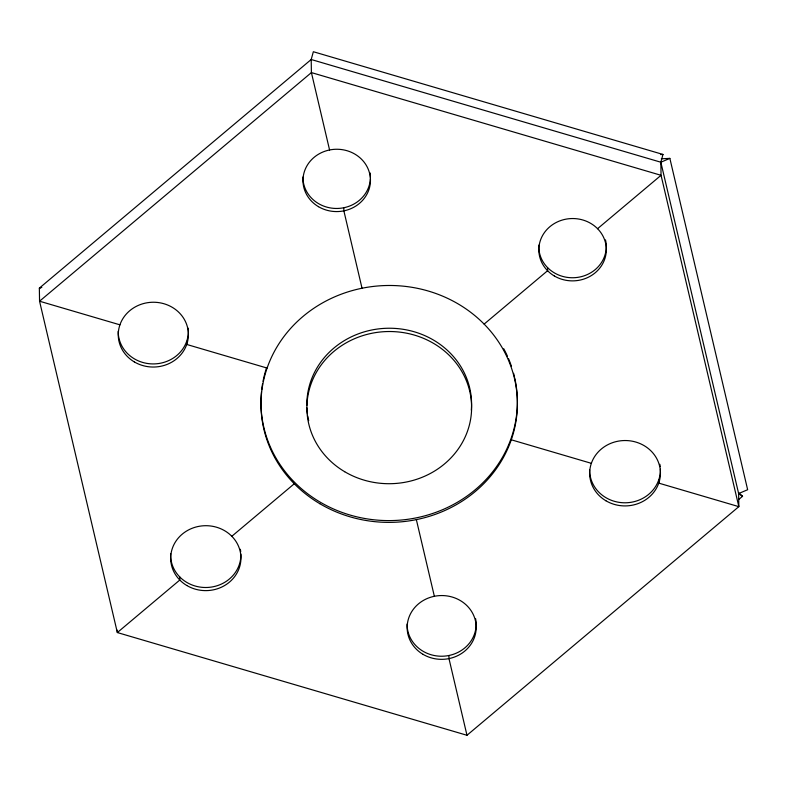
<?xml version="1.0" encoding="UTF-8"?>
<svg xmlns="http://www.w3.org/2000/svg" width="787" height="787" viewBox="0 0 787 787"><rect width="100%" height="100%" fill="white"/><g stroke="black" fill="none" stroke-linecap="round" stroke-linejoin="round"><path stroke-width="1.18" d="M658.709 480.001L658.758 483.12L738.836 506.651L738.629 493.557L747.65 489.721L669.865 158.384L660.844 162.22L311.199 59.507L39.35 288.131L39.557 301.214L117.342 632.551L466.976 735.274L738.836 506.651L661.05 175.304L660.844 162.22L662.979 154.449L313.344 51.726L311.199 59.507L311.406 72.591L329.576 149.973M231.821 536.281L294.269 483.759M484.123 324.106L547.604 270.708L547.555 267.6M597.559 228.702L661.05 175.304L311.406 72.591L39.557 301.214L119.939 324.834M738.796 499.46L742.554 496.302L738.904 493.006M660.539 154.567L662.979 154.449M661.326 158.797L669.865 158.384M267.108 368.07L186.726 344.45L186.676 341.332M511.284 439.795L591.362 463.327M742.554 496.302L738.629 493.557L660.844 162.22M362.03 288.239L343.87 210.857L343.821 207.748M416.353 519.627L434.355 596.29M466.976 735.274L448.983 658.611L448.934 655.492M179.741 576.92L179.79 580.039L117.342 632.551L117.302 630.171M514.718 377.927A128.202 118.444 -0.9 0 1 396.55 520.384A128.202 118.444 -0.9 0 1 261.461 391.995M261.717 389.624A128.202 118.444 -0.9 0 1 262.583 383.692M263.015 381.331A128.202 118.444 -0.9 0 1 266.695 367.411M503.739 348.739A128.202 118.444 -0.9 0 1 507.497 356.304M508.471 358.518A128.202 118.444 -0.9 0 1 511.491 366.427M513.586 373.313A128.202 118.444 -0.9 0 1 514.462 376.766M306.841 405.502A82.369 76.093 -0.9 0 1 391.916 328.268A82.369 76.093 -0.9 0 1 471.315 410.135M308.701 420.632A82.369 76.093 -0.9 0 1 307.786 416.048M307.442 413.716A82.369 76.093 -0.9 0 1 306.91 407.853M660.382 469.17A35.385 32.69 -0.9 0 1 625.272 502.795A35.385 32.69 -0.9 0 1 589.62 469.819M659.85 464.291A35.385 32.69 -0.9 0 1 660.214 466.721M475.614 618.661A34.53 31.903 -0.9 0 1 444.468 656.122A34.53 31.903 -0.9 0 1 407.095 624.052M605.508 239.907A33.743 31.165 -0.9 0 1 575.317 277.644A33.743 31.165 -0.9 0 1 538.839 245.16M370.372 178.728A33.743 31.165 -0.9 0 1 335.665 208.457A33.743 31.165 -0.9 0 1 302.936 177.026M370.087 172.904A33.743 31.165 -0.9 0 1 370.411 177.567M188.172 328.169A35.071 32.395 -0.9 0 1 154.862 363.889A35.071 32.395 -0.9 0 1 118.217 331.238M240.881 554.107A35.13 32.464 -0.9 0 1 205.368 587.505A35.13 32.464 -0.9 0 1 170.661 553.556M240.35 549.267A35.13 32.464 -0.9 0 1 240.714 551.677M41.662 287.334L39.35 288.131L41.681 287.373M318.46 206.666A33.743 31.165 -0.9 0 0 370.421 181.846A33.743 31.165 -0.9 0 0 321.283 152.737A33.743 31.165 -0.9 0 0 318.46 206.666M319.807 503.69A128.202 118.444 -0.9 0 0 517.246 409.358A128.202 118.444 -0.9 0 0 330.53 298.745A128.202 118.444 -0.9 0 0 319.807 503.69M554.323 275.962A33.743 31.165 -0.9 0 0 606.285 251.132A33.743 31.165 -0.9 0 0 557.147 222.023A33.743 31.165 -0.9 0 0 554.323 275.962M344.676 471.708A82.369 76.093 -0.9 0 0 471.521 411.109A82.369 76.093 -0.9 0 0 351.563 340.043A82.369 76.093 -0.9 0 0 344.676 471.708M422.983 654.312A34.53 31.903 -0.9 0 0 476.155 628.911A34.53 31.903 -0.9 0 0 425.865 599.123A34.53 31.903 -0.9 0 0 422.983 654.312M134.351 361.931A35.071 32.395 -0.9 0 0 188.359 336.128A35.071 32.395 -0.9 0 0 137.282 305.868A35.071 32.395 -0.9 0 0 134.351 361.931M186.794 585.498A35.13 32.464 -0.9 0 0 240.901 559.646A35.13 32.464 -0.9 0 0 189.726 529.336A35.13 32.464 -0.9 0 0 186.794 585.498M605.901 500.758A35.385 32.69 -0.9 0 0 660.401 474.718A35.385 32.69 -0.9 0 0 608.863 444.193A35.385 32.69 -0.9 0 0 605.901 500.758"/></g></svg>
